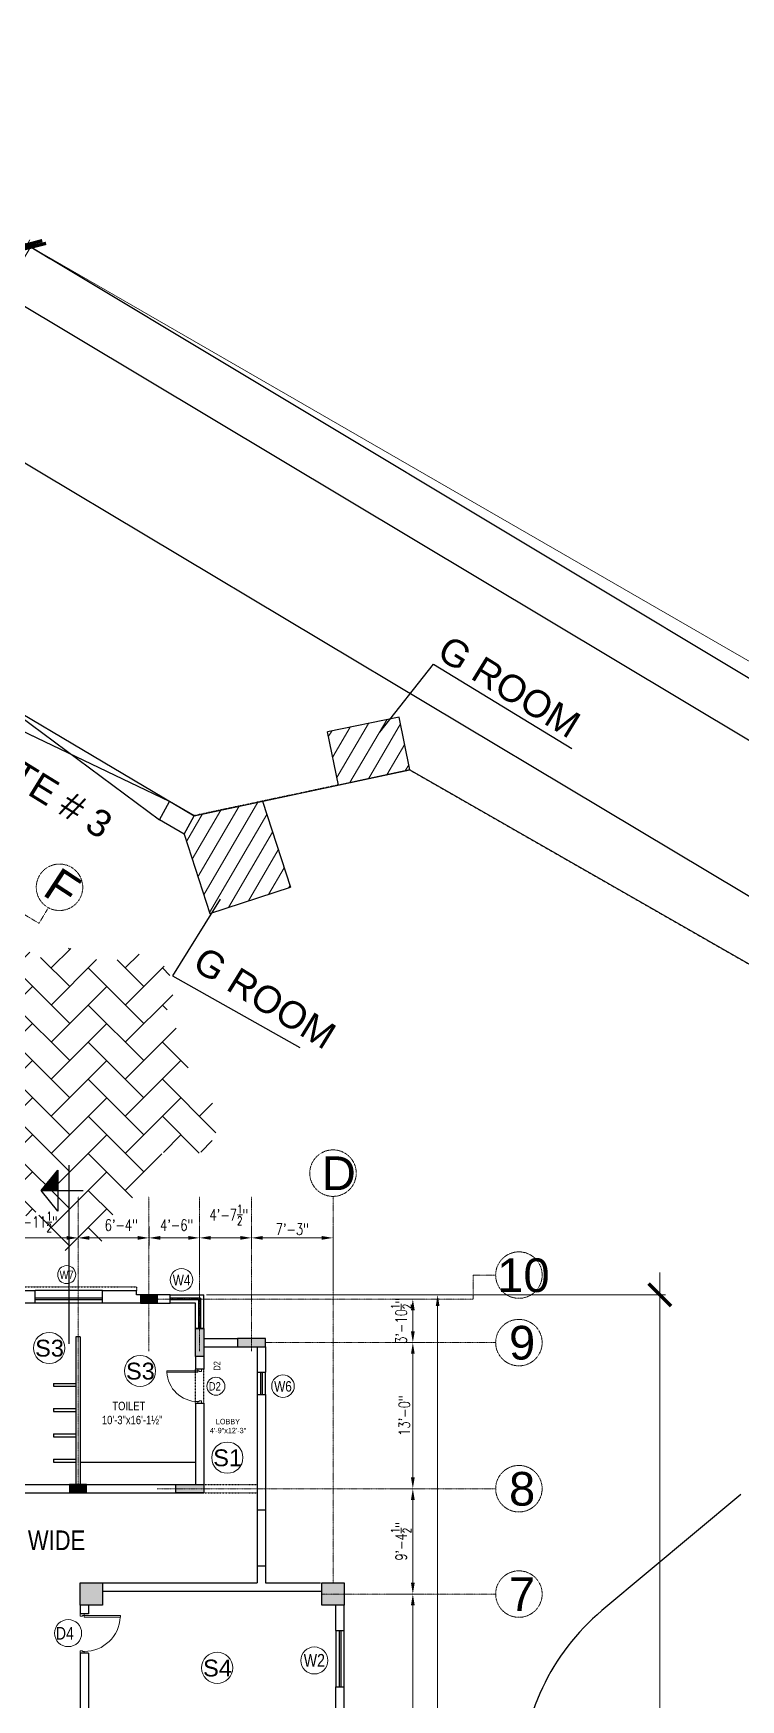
# Model space of a CAD drawing. Header units: inches. Extents: x -110725 to 51121, y 8404 to 44825.
# Drawn here: x 1123 to 1878, y 23291 to 25070 of the extents above; entities that cross this region are included whole.
import ezdxf

# ---------------------------------------------------------------- set-up
doc = ezdxf.new("R2010")
doc.units = ezdxf.units.IN
doc.header["$LTSCALE"] = 0.1
doc.header["$MEASUREMENT"] = 0
doc.linetypes.add('CENTER', pattern=[2, 1.25, -0.25, 0.25, -0.25])
doc.linetypes.add('DASHED', pattern=[0.75, 0.5, -0.25])
doc.layers.get('0').update_dxf_attribs({"color": 1, "lineweight": 0})
doc.layers.get('Defpoints').update_dxf_attribs({"lineweight": 0})
for name, color, linetype in [('boundary', 6, 'Continuous'), ('building', 6, 'Continuous'), ('COL', 6, 'Continuous'), ('Column Hatch', 7, 'Continuous'), ('GF', 1, 'Continuous'), ('GFW', 5, 'Continuous'), ('GREEN BELT', 80, 'Continuous'), ('road', 8, 'Continuous')]:
    doc.layers.add(name, color=color, linetype=linetype)
for name, color, linetype, lineweight in [('dim', 252, 'Continuous', 0), ('DOOR', 32, 'Continuous', 0), ('GRID', 8, 'CENTER', 0), ('HATCH', 5, 'Continuous', 5), ('TEXT', 3, 'Continuous', 0)]:
    doc.layers.add(name, color=color, linetype=linetype, lineweight=lineweight)
doc.styles.add('ATIF', font='arial.ttf')
doc.styles.add('EHSAN', font='arial.ttf', dxfattribs={"height": 54})
doc.styles.add('ROMANS', font='arial.ttf', dxfattribs={"width": 0.8, "height": 15})
doc.styles.get("Standard").update_dxf_attribs({"font": 'arial.ttf'})
doc.styles.add('WORKING', font='romans.shx', dxfattribs={"width": 0.75})
doc.dimstyles.new('1-8', dxfattribs={"dimtxt": 6, "dimasz": 6, "dimexe": 3, "dimexo": 1, "dimgap": 2, "dimtad": 1, "dimdec": 1, "dimzin": 3, "dimdsep": 46, "dimlunit": 4, "dimtxsty": 'WORKING', "dimcen": 2, "dimdle": 3, "dimadec": 0, "dimazin": 0, "dimtfac": 0.75, "dimtdec": 1, "dimtofl": 0, "dimtmove": 1, "dimatfit": 0, "dimfxl": 4, "dimtolj": 1, "dimtzin": 0, "dimlwd": -1, "dimlwe": -1, "dimarcsym": 1})
doc.dimstyles.new('DIM1', dxfattribs={"dimtxt": 54, "dimasz": 6, "dimexe": 6, "dimexo": 3, "dimgap": 1, "dimtad": 0, "dimzin": 0, "dimdsep": 46, "dimlunit": 4, "dimtxsty": 'EHSAN', "dimblk": 'ARCHTICK', "dimcen": 3, "dimdle": 6, "dimclrd": 4, "dimclre": 4, "dimclrt": 6, "dimadec": 0, "dimazin": 0, "dimtfac": 1, "dimtofl": 0, "dimtmove": 1, "dimatfit": 3, "dimldrblk": 'ARCHTICK', "dimfxl": 4, "dimtolj": 1, "dimtzin": 3, "dimlwd": -1, "dimlwe": -1, "dimarcsym": 0})
doc.dimstyles.get("Standard").update_dxf_attribs({"dimtxt": 0.18, "dimasz": 0.18, "dimexe": 0.18, "dimexo": 0.0625, "dimgap": 0.09, "dimtad": 0, "dimtih": 1, "dimtoh": 1, "dimdec": 4, "dimzin": 0, "dimdsep": 46, "dimtxsty": 'Standard', "dimcen": 0.09, "dimadec": 0, "dimazin": 0, "dimtfac": 1, "dimtdec": 4, "dimtofl": 0, "dimtmove": 0, "dimatfit": 3, "dimfxl": 1, "dimtolj": 1, "dimtzin": 0, "dimarcsym": 0})
pattern_1 = [(59.691365, (-276306.23, -301062.324), (-12.8563571, 7.51524793), [])]

# ---------------------------------------------------------------- blocks, each defined once
blk = doc.blocks.new('_ArchTick')
at = {"color": 0, "linetype": 'ByBlock', "const_width": 0.15}
blk.add_lwpolyline([(-0.5, -0.5), (0.5, 0.5)], dxfattribs=at)
blk = doc.blocks.new('*D1986')
at = {"layer": 'Defpoints', "color": 0, "transparency": 16777216}
for p in [(1116, 24844.2), (980.2, 24608.8, 1175.7), (4069.3, 22827, 1175.7)]:
    blk.add_point(p, dxfattribs=at)
at = {"layer": 'dim', "color": 4, "transparency": 16777216}
for p, q in [((1095.2, 24856.2), (2560.8, 24010.9)), ((981.7, 24611.4), (1119, 24849.4)), ((4225.9, 23050.4), (2760.3, 23895.8)), ((4070.8, 22829.6), (4208.1, 23067.6))]:
    blk.add_line(p, q, dxfattribs=at)
at = {"layer": 'dim', "color": 4, "transparency": 16777216, "xscale": 24, "yscale": 24, "zscale": 24}
for p, rotation in [((1116, 24844.2), 150.0229745556265), ((4205.1, 23062.4), 330.0229745556264)]:
    blk.add_blockref('_ArchTick', p, dxfattribs=dict(at, rotation=rotation))
at = {"layer": 'dim', "color": 6, "transparency": 16777216, "insert": (2660.6, 23953.3), "char_height": 54, "attachment_point": 5, "rotation": 330.023, "style": 'EHSAN'}
blk.add_mtext('\\A1;297\'-2"', dxfattribs=at)
blk = doc.blocks.new('*D1987')
at = {"layer": 'Defpoints', "color": 0, "transparency": 16777216}
for p in [(-1848.1, 26623.7), (-1987.9, 26390.9, 1175.7), (980.2, 24608.8, 1175.7)]:
    blk.add_point(p, dxfattribs=at)
at = {"layer": 'dim', "color": 4, "transparency": 16777216}
for p, q in [((-1868.7, 26636.1), (-462.8, 25792)), ((-1986.4, 26393.4), (-1845, 26628.8)), ((1140.6, 24829.3), (-265.3, 25673.4)), ((981.8, 24611.4), (1123.1, 24846.8))]:
    blk.add_line(p, q, dxfattribs=at)
at = {"layer": 'dim', "color": 4, "transparency": 16777216, "xscale": 24, "yscale": 24, "zscale": 24}
for p, rotation in [((-1848.1, 26623.7), 149.019361839217), ((1120, 24841.6), 329.019361839217)]:
    blk.add_blockref('_ArchTick', p, dxfattribs=dict(at, rotation=rotation))
at = {"layer": 'dim', "color": 6, "transparency": 16777216, "insert": (-364.1, 25732.7), "char_height": 54, "attachment_point": 5, "rotation": 329.0194, "style": 'EHSAN'}
blk.add_mtext('\\A1;288\'-6"', dxfattribs=at)
blk = doc.blocks.new('*D2004')
at = {"layer": 'Defpoints', "color": 0, "transparency": 16777216}
for p in [(1304.9, 23723), (1791.8, 23723), (1280.9, 21837.4)]:
    blk.add_point(p, dxfattribs=at)
at = {"layer": 'dim', "color": 4, "transparency": 16777216}
for p, q in [((1791.8, 23747), (1791.8, 22912.1)), ((1307.9, 23723), (1797.8, 23723)), ((1791.8, 21813.4), (1791.8, 22648.3)), ((1283.9, 21837.4), (1797.8, 21837.4))]:
    blk.add_line(p, q, dxfattribs=at)
at = {"layer": 'dim', "color": 4, "transparency": 16777216, "xscale": 24, "yscale": 24, "zscale": 24}
for p, rotation in [((1791.8, 23723), 90), ((1791.8, 21837.4), 270)]:
    blk.add_blockref('_ArchTick', p, dxfattribs=dict(at, rotation=rotation))
at = {"layer": 'dim', "color": 6, "transparency": 16777216, "insert": (1791.8, 22780.2), "char_height": 54, "attachment_point": 5, "rotation": 90, "style": 'EHSAN'}
blk.add_mtext('\\A1;157\'-1{\\H1x;\\S1/2;}"', dxfattribs=at)
blk = doc.blocks.new('*D3076')
at = {"layer": 'Defpoints', "color": 0, "transparency": 16777216}
for p in [(1494.7, 23403.5), (1528.1, 23403.5), (1494.7, 23058.5)]:
    blk.add_point(p, dxfattribs=at)
at = {"layer": 'dim', "color": 0, "transparency": 16777216}
for p, q in [((1506.7, 23403.5), (1540.1, 23403.5)), ((1528.1, 23070.5), (1528.1, 23391.5)), ((1506.7, 23058.5), (1540.1, 23058.5))]:
    blk.add_line(p, q, dxfattribs=at)
for points in [[(1526.1, 23391.5), (1530.1, 23391.5), (1528.1, 23403.5)], [(1526.1, 23070.5), (1530.1, 23070.5), (1528.1, 23058.5)]]:
    blk.add_solid(points, dxfattribs=at)
at = {"layer": 'dim', "color": 0, "transparency": 16777216, "insert": (1519, 23231), "char_height": 12, "attachment_point": 5, "rotation": 90, "style": 'WORKING'}
blk.add_mtext('\\A1;28\'-9"', dxfattribs=at)
blk = doc.blocks.new('*D3077')
at = {"layer": 'Defpoints', "color": 0, "transparency": 16777216}
for p in [(1494.7, 23516), (1528.1, 23516), (1494.7, 23403.5)]:
    blk.add_point(p, dxfattribs=at)
at = {"layer": 'dim', "color": 0, "transparency": 16777216}
for p, q in [((1506.7, 23516), (1540.1, 23516)), ((1528.1, 23415.5), (1528.1, 23504)), ((1506.7, 23403.5), (1540.1, 23403.5))]:
    blk.add_line(p, q, dxfattribs=at)
for points in [[(1526.1, 23504), (1530.1, 23504), (1528.1, 23516)], [(1526.1, 23415.5), (1530.1, 23415.5), (1528.1, 23403.5)]]:
    blk.add_solid(points, dxfattribs=at)
at = {"layer": 'dim', "color": 0, "transparency": 16777216, "insert": (1515.6, 23459.7), "char_height": 12, "attachment_point": 5, "rotation": 90, "style": 'WORKING'}
blk.add_mtext('\\A1;9\'-4{\\H0.75x;\\S1/2;}"', dxfattribs=at)
blk = doc.blocks.new('*D3078')
at = {"layer": 'Defpoints', "color": 0, "transparency": 16777216}
for p in [(1304.9, 23723), (1491.6, 21841.9), (1554.6, 21841.9)]:
    blk.add_point(p, dxfattribs=at)
at = {"layer": 'dim', "color": 0, "transparency": 16777216}
for p, q in [((1316.9, 23723), (1566.6, 23723)), ((1554.6, 23711), (1554.6, 21853.9)), ((1503.6, 21841.9), (1566.6, 21841.9))]:
    blk.add_line(p, q, dxfattribs=at)
for points in [[(1552.6, 23711), (1556.6, 23711), (1554.6, 23723)], [(1552.6, 21853.9), (1556.6, 21853.9), (1554.6, 21841.9)]]:
    blk.add_solid(points, dxfattribs=at)
at = {"layer": 'dim', "color": 0, "transparency": 16777216, "insert": (1545.5, 22782.4), "char_height": 12, "attachment_point": 5, "rotation": 90, "style": 'WORKING'}
blk.add_mtext('\\A1;156\'-9"', dxfattribs=at)
blk = doc.blocks.new('D2')
for p, q in [((-3, 34.9), (-1.5, 34.9)), ((-3, 1.9), (-3, 34.9)), ((-1.5, 34.9), (-1.5, 1.9)), ((-34.5, 1.9), (-36, 1.9)), ((-36, 1.9), (-36, -1.9)), ((-34.5, 0.4), (-34.5, 1.9)), ((-33.8, 0.4), (-34.5, 0.4)), ((-33.8, -1.9), (-33.8, 0.4)), ((-1.5, 1.9), (-3, 1.9)), ((-2.2, 0.4), (-2.2, -1.9)), ((-1.5, 0.4), (-2.2, 0.4)), ((0, 1.9), (-1.5, 1.9)), ((-1.5, 1.9), (-1.5, 0.4)), ((0, -1.9), (0, 1.9)), ((-36, -1.9), (-33.8, -1.9)), ((-2.2, -1.9), (0, -1.9))]:
    blk.add_line(p, q)
blk.add_arc((-1.5, 1.9), 33, 92.6053, 180)
blk = doc.blocks.new('*D3104')
at = {"layer": 'Defpoints', "color": 0, "transparency": 16777216}
for p in [(1494.7, 23672), (1494.7, 23516), (1528.1, 23516)]:
    blk.add_point(p, dxfattribs=at)
at = {"layer": 'dim', "color": 0, "transparency": 16777216}
for p, q in [((1506.7, 23672), (1540.1, 23672)), ((1528.1, 23660), (1528.1, 23528)), ((1506.7, 23516), (1540.1, 23516))]:
    blk.add_line(p, q, dxfattribs=at)
for points in [[(1526.1, 23660), (1530.1, 23660), (1528.1, 23672)], [(1526.1, 23528), (1530.1, 23528), (1528.1, 23516)]]:
    blk.add_solid(points, dxfattribs=at)
at = {"layer": 'dim', "color": 0, "transparency": 16777216, "insert": (1519, 23594), "char_height": 12, "attachment_point": 5, "rotation": 90, "style": 'WORKING'}
blk.add_mtext('\\A1;13\'-0"', dxfattribs=at)
blk = doc.blocks.new('*D3105')
at = {"layer": 'Defpoints', "color": 0, "transparency": 16777216}
for p in [(1494.7, 23718.5), (1528.1, 23718.5), (1494.7, 23672)]:
    blk.add_point(p, dxfattribs=at)
at = {"layer": 'dim', "color": 0, "transparency": 16777216}
for p, q in [((1506.7, 23718.5), (1540.1, 23718.5)), ((1528.1, 23684), (1528.1, 23706.5)), ((1506.7, 23672), (1540.1, 23672))]:
    blk.add_line(p, q, dxfattribs=at)
for points in [[(1526.1, 23706.5), (1530.1, 23706.5), (1528.1, 23718.5)], [(1526.1, 23684), (1530.1, 23684), (1528.1, 23672)]]:
    blk.add_solid(points, dxfattribs=at)
at = {"layer": 'dim', "color": 0, "transparency": 16777216, "insert": (1515.6, 23695.2), "char_height": 12, "attachment_point": 5, "rotation": 90, "style": 'WORKING'}
blk.add_mtext('\\A1;3\'-10{\\H0.75x;\\S1/2;}"', dxfattribs=at)
blk = doc.blocks.new('*D3095')
at = {"layer": 'Defpoints', "color": 0, "transparency": 16777216}
for p in [(1442.9, 23783.8), (1355.9, 23763.5), (1442.9, 23718.5)]:
    blk.add_point(p, dxfattribs=at)
at = {"layer": 'dim', "color": 0, "transparency": 16777216}
for p, q in [((1355.9, 23775.5), (1355.9, 23795.8)), ((1442.9, 23730.5), (1442.9, 23795.8)), ((1367.9, 23783.8), (1430.9, 23783.8))]:
    blk.add_line(p, q, dxfattribs=at)
for points in [[(1367.9, 23785.8), (1367.9, 23781.8), (1355.9, 23783.8)], [(1430.9, 23785.8), (1430.9, 23781.8), (1442.9, 23783.8)]]:
    blk.add_solid(points, dxfattribs=at)
at = {"layer": 'dim', "color": 0, "transparency": 16777216, "insert": (1399.4, 23793), "char_height": 12, "attachment_point": 5, "style": 'WORKING'}
blk.add_mtext('\\A1;7\'-3"', dxfattribs=at)
blk = doc.blocks.new('*D3096')
at = {"layer": 'Defpoints', "color": 0, "transparency": 16777216}
for p in [(1300.4, 23783.8), (1355.9, 23763.5), (1300.4, 23734.8)]:
    blk.add_point(p, dxfattribs=at)
at = {"layer": 'dim', "color": 0, "transparency": 16777216}
for p, q in [((1300.4, 23746.8), (1300.4, 23795.8)), ((1355.9, 23775.5), (1355.9, 23795.8)), ((1343.9, 23783.8), (1312.4, 23783.8))]:
    blk.add_line(p, q, dxfattribs=at)
for points in [[(1312.4, 23785.8), (1312.4, 23781.8), (1300.4, 23783.8)], [(1343.9, 23785.8), (1343.9, 23781.8), (1355.9, 23783.8)]]:
    blk.add_solid(points, dxfattribs=at)
at = {"layer": 'dim', "color": 0, "transparency": 16777216, "insert": (1331.7, 23808.3), "char_height": 12, "attachment_point": 5, "style": 'WORKING'}
blk.add_mtext('\\A1;4\'-7{\\H0.75x;\\S1/2;}"', dxfattribs=at)
blk = doc.blocks.new('*D3097')
at = {"layer": 'Defpoints', "color": 0, "transparency": 16777216}
for p in [(1300.4, 23783.8), (1246.4, 23763.5), (1300.4, 23734.8)]:
    blk.add_point(p, dxfattribs=at)
at = {"layer": 'dim', "color": 0, "transparency": 16777216}
for p, q in [((1246.4, 23775.5), (1246.4, 23795.8)), ((1300.4, 23746.8), (1300.4, 23795.8)), ((1258.4, 23783.8), (1288.4, 23783.8))]:
    blk.add_line(p, q, dxfattribs=at)
for points in [[(1258.4, 23785.8), (1258.4, 23781.8), (1246.4, 23783.8)], [(1288.4, 23785.8), (1288.4, 23781.8), (1300.4, 23783.8)]]:
    blk.add_solid(points, dxfattribs=at)
at = {"layer": 'dim', "color": 0, "transparency": 16777216, "insert": (1275.9, 23797.4), "char_height": 12, "attachment_point": 5, "style": 'WORKING'}
blk.add_mtext('\\A1;4\'-6"', dxfattribs=at)
blk = doc.blocks.new('*D3098')
at = {"layer": 'Defpoints', "color": 0, "transparency": 16777216}
for p in [(1170.6, 23783.8), (1170.6, 23774.4), (1246.4, 23763.5)]:
    blk.add_point(p, dxfattribs=at)
at = {"layer": 'dim', "color": 0, "transparency": 16777216}
for p, q in [((1170.6, 23786.4), (1170.6, 23795.8)), ((1246.4, 23775.5), (1246.4, 23795.8)), ((1234.4, 23783.8), (1182.6, 23783.8))]:
    blk.add_line(p, q, dxfattribs=at)
for points in [[(1182.6, 23785.8), (1182.6, 23781.8), (1170.6, 23783.8)], [(1234.4, 23785.8), (1234.4, 23781.8), (1246.4, 23783.8)]]:
    blk.add_solid(points, dxfattribs=at)
at = {"layer": 'dim', "color": 0, "transparency": 16777216, "insert": (1216.8, 23797.4), "char_height": 12, "attachment_point": 5, "style": 'WORKING'}
blk.add_mtext('\\A1;6\'-4"', dxfattribs=at)
blk = doc.blocks.new('*D3099')
at = {"layer": 'Defpoints', "color": 0, "transparency": 16777216}
for p in [(1170.6, 23783.8), (1170.6, 23774.4), (1075.4, 23760.6)]:
    blk.add_point(p, dxfattribs=at)
at = {"layer": 'dim', "color": 0, "transparency": 16777216}
for p, q in [((1075.4, 23772.6), (1075.4, 23795.8)), ((1170.6, 23786.4), (1170.6, 23795.8)), ((1087.4, 23783.8), (1158.6, 23783.8))]:
    blk.add_line(p, q, dxfattribs=at)
for points in [[(1087.4, 23785.8), (1087.4, 23781.8), (1075.4, 23783.8)], [(1158.6, 23785.8), (1158.6, 23781.8), (1170.6, 23783.8)]]:
    blk.add_solid(points, dxfattribs=at)
at = {"layer": 'dim', "color": 0, "transparency": 16777216, "insert": (1124.4, 23800.7), "char_height": 12, "attachment_point": 5, "style": 'WORKING'}
blk.add_mtext('\\A1;7\'-11{\\H0.75x;\\S1/2;}"', dxfattribs=at)

msp = doc.modelspace()

# ---------------------------------------------------------------- hatches: boundary and pattern name
at = {"layer": 'Column Hatch'}
h = msp.add_hatch(color=256, dxfattribs=at)
h.dxf.hatch_style = 1
h.paths.add_polyline_path([(1255.38145, 23722.95994), (1237.37541, 23722.95994), (1237.37541, 23713.95994), (1255.38145, 23713.95994)])
h = msp.add_hatch(color=256, dxfattribs=at)
h.dxf.hatch_style = 1
h.paths.add_polyline_path([(1295.87541, 23656.9645), (1295.87541, 23686.97054), (1304.87541, 23686.97054), (1304.87541, 23656.9645)])
h = msp.add_hatch(color=256, dxfattribs=at)
h.dxf.hatch_style = 1
h.paths.add_polyline_path([(1370.87541, 23676.46752), (1340.86937, 23676.46752), (1340.86937, 23667.46752), (1370.87541, 23667.46752)])
h = msp.add_hatch(color=256, dxfattribs=at)
h.dxf.hatch_style = 1
h.paths.add_polyline_path([(1179.62843, 23520.4645), (1161.62239, 23520.4645), (1161.62239, 23511.4645), (1179.62843, 23511.4645)])
h = msp.add_hatch(color=256, dxfattribs=at)
h.dxf.hatch_style = 1
h.paths.add_polyline_path([(1179.62843, 23520.4645), (1161.62239, 23520.4645), (1161.62239, 23511.4645), (1179.62843, 23511.4645)])
h = msp.add_hatch(color=256, dxfattribs=at)
h.dxf.hatch_style = 1
h.paths.add_polyline_path([(1274.86937, 23520.4645), (1304.87541, 23520.4645), (1304.87541, 23511.4645), (1274.86937, 23511.4645)])
h = msp.add_hatch(color=256, dxfattribs=at)
h.dxf.hatch_style = 1
h.paths.add_polyline_path([(1274.86937, 23520.4645), (1304.87541, 23520.4645), (1304.87541, 23511.4645), (1274.86937, 23511.4645)])
h = msp.add_hatch(color=256, dxfattribs=at)
h.dxf.hatch_style = 1
h.paths.add_polyline_path([(1196.87541, 23415.4645), (1172.87541, 23415.4645), (1172.87541, 23391.4645), (1196.87541, 23391.4645)])
h = msp.add_hatch(color=256, dxfattribs=at)
h.dxf.hatch_style = 1
h.paths.add_polyline_path([(1454.87541, 23415.4645), (1430.87541, 23415.4645), (1430.87541, 23391.4645), (1454.87541, 23391.4645)])
at = {"layer": 'GF'}
msp.add_hatch(color=252, dxfattribs=at).paths.add_polyline_path([(1148.90192, 23834.21323), (1131.15377, 23834.21323), (1148.90192, 23855.9594)])
at = {"layer": 'HATCH', "linetype": 'Continuous'}
h = msp.add_hatch(dxfattribs=at)
h.set_pattern_fill('ANSI31', color=256, scale=119.134175, angle=14.69136504, style=0)
h.set_pattern_definition(pattern_1)
h.paths.add_polyline_path([(1513.60013, 24339.74372), (1437.14599, 24324.13246), (1448.57379, 24267.25104), (1524.90631, 24283.46768)])
h = msp.add_hatch(dxfattribs=at)
h.set_pattern_fill('ANSI31', color=256, scale=119.134175, angle=14.69136504, style=0)
h.set_pattern_definition(pattern_1)
h.paths.add_polyline_path([(1367.53564, 24250.03469), (1294.61423, 24234.54273), (1283.77244, 24214.82716), (1311.26728, 24130.15791), (1397.38255, 24158.12232)])
at = {"layer": 'HATCH'}
h = msp.add_hatch(dxfattribs=at)
h.set_pattern_fill('AR-HBONE', color=251, scale=7)
h.set_pattern_definition([(45, (38047.174, 2926.683), (3e-15, 39.59798), [84, -28]), (135, (38066.973, 2946.482), (3e-15, 39.59798), [84, -28])])
edge = h.paths.add_edge_path()
edge.add_arc((1243.08525, 23974.72519), 46.23757, 321.43452144, 431.43452134)
edge.add_arc((1233.50438, 24048.38576), 38.47577, 309.17031682, 509.43681154)
edge.add_arc((1159.23953, 24046.83481), 46.23757, 27.17260702, 137.17260692)
edge.add_arc((1089.61495, 24065.22809), 38.01942, 20.0565317, 210.02676781)
edge.add_arc((1059.04597, 24000.02508), 46.23757, 92.91069259, 202.91069249)
edge.add_arc((1043.48971, 23944.5138), 46.23757, 125.77973538, 235.77973528)
edge.add_arc((1060.55092, 23889.44644), 46.23757, 158.64877817, 268.64877807)
edge.add_arc((1104.76705, 23852.45411), 46.23757, 191.51782095, 301.51782086)
edge.add_arc((1168.11996, 23808.24717), 39.47334, 173.02945644, 385.74427095)
edge.add_arc((1213.87511, 23870.49113), 46.23757, 257.25590653, 367.25590643)
edge.add_arc((1281.41457, 23907.77403), 38.18832, 235.42339105, 453.26703682)

# ---------------------------------------------------------------- linework, layer by layer
at = {"layer": 'boundary', "linetype": 'CENTER', "elevation": -26.09038}
for points in [[(1524.90631, 24283.46768), (4068.89327, 22827.19774)], [(1448.57379, 24267.25104), (1294.61423, 24234.54273)]]:
    msp.add_lwpolyline(points, dxfattribs=at)
at = {"layer": 'building', "linetype": 'Continuous'}
for points, elevation in [([(-5750.4399, 20787.09078), (-3585.63687, 24214.83069), (-3398.37467, 24266.09692), (-3277.29509, 24450.76329), (-3314.05013, 24650.22286), (-2296.1917, 26306.46684), (-1987.91212, 26390.86365), (980.22114, 24608.79412), (1016.4168, 24483.42297), (980.1166, 24420.82334), (1294.61423, 24234.54273), (1524.90631, 24283.46768), (4069.27015, 22826.982)], 1.07221), ([(1070.40151, 24369.12019), (1257.59088, 24230.13172)], 5.71844), ([(1268.43268, 24249.84729), (1059.55972, 24349.40462)], 3.33576), ([(1524.90631, 24283.46768), (1513.60013, 24339.74372), (1437.14599, 24324.13246)], 1.07221), ([(1448.57379, 24267.25104), (1437.14599, 24324.13246)], 1.07221), ([(1524.90631, 24283.46768), (1448.56509, 24267.29438)], 1.07221), ([(1257.59088, 24230.13172), (1268.43268, 24249.84729)], 5.59931), ([(1283.77244, 24214.82716), (1294.61423, 24234.54273), (1268.43268, 24249.84729)], 3.33576), ([(1367.53564, 24250.03469), (1397.38255, 24158.12232)], 3.33576), ([(1283.77244, 24214.82716), (1257.59088, 24230.13172)], 5.59931), ([(1283.77244, 24214.82716), (1311.26728, 24130.15791)], 3.33576), ([(1311.26728, 24130.15791), (1397.38255, 24158.12232)], 3.09749)]:
    msp.add_lwpolyline(points, dxfattribs=dict(at, elevation=elevation))
at = {"layer": 'COL', "linetype": 'Continuous'}
for points in [[(1255.38145, 23722.95994), (1237.37541, 23722.95994), (1237.37541, 23713.95994), (1255.38145, 23713.95994)], [(1295.87541, 23656.9645), (1295.87541, 23686.97054), (1304.87541, 23686.97054), (1304.87541, 23656.9645)], [(1370.87541, 23676.46752), (1340.86937, 23676.46752), (1340.86937, 23667.46752), (1370.87541, 23667.46752)], [(1179.62843, 23520.4645), (1161.62239, 23520.4645), (1161.62239, 23511.4645), (1179.62843, 23511.4645)], [(1179.62843, 23520.4645), (1161.62239, 23520.4645), (1161.62239, 23511.4645), (1179.62843, 23511.4645)], [(1274.86937, 23520.4645), (1304.87541, 23520.4645), (1304.87541, 23511.4645), (1274.86937, 23511.4645)], [(1274.86937, 23520.4645), (1304.87541, 23520.4645), (1304.87541, 23511.4645), (1274.86937, 23511.4645)], [(1274.86937, 23520.4645), (1304.87541, 23520.4645), (1304.87541, 23511.4645), (1274.86937, 23511.4645)], [(1274.86937, 23520.4645), (1304.87541, 23520.4645), (1304.87541, 23511.4645), (1274.86937, 23511.4645)]]:
    msp.add_lwpolyline(points, close=True, dxfattribs=at)
at = {"layer": 'COL'}
for points in [[(1172.87541, 23415.4645), (1196.87541, 23415.4645), (1196.87541, 23391.4645), (1172.87541, 23391.4645)], [(1430.87541, 23415.4645), (1454.87541, 23415.4645), (1454.87541, 23391.4645), (1430.87541, 23391.4645)]]:
    msp.add_lwpolyline(points, close=True, dxfattribs=at)
at = {"layer": 'GF'}
for p, q in [((1160.87541, 23861.39594), (1160.87541, 23670.53306)), ((1131.15377, 23834.21323), (1176.1491, 23834.21323)), ((1088.87541, 23727.45994), (1124.87541, 23727.45994)), ((1124.87541, 23713.95994), (1124.87541, 23727.45994)), ((1196.87541, 23727.45994), (1232.87541, 23727.45994)), ((1196.87541, 23713.95994), (1196.87541, 23727.45994)), ((1232.87541, 23722.95994), (1232.87541, 23727.45994)), ((1237.37541, 23722.95994), (1232.87541, 23722.95994)), ((1268.87541, 23722.9645), (1255.38145, 23722.95994)), ((1268.87541, 23713.9645), (1268.87541, 23722.9645)), ((1124.87541, 23713.95994), (1093.37541, 23713.95994)), ((1237.37541, 23713.95994), (1196.87541, 23713.95994)), ((1255.38145, 23713.95994), (1268.87541, 23713.95994)), ((1304.87541, 23686.95994), (1295.87541, 23686.95994)), ((1304.87541, 23686.95994), (1295.87541, 23686.95994)), ((1172.87541, 23677.9645), (1168.37541, 23677.9645)), ((1168.37541, 23677.9645), (1168.37541, 23520.4645)), ((1172.87541, 23677.9645), (1172.87541, 23520.4645)), ((1304.87541, 23676.46752), (1340.86937, 23676.46752)), ((1304.87541, 23667.46752), (1340.86937, 23667.46752)), ((1361.87541, 23667.46752), (1361.87541, 23640.46752)), ((1370.87541, 23667.46752), (1370.87541, 23640.46752)), ((1295.87541, 23656.9645), (1295.87541, 23643.4645)), ((1304.87541, 23656.9645), (1304.87541, 23643.4645)), ((1304.87541, 23656.9645), (1304.87541, 23643.4645)), ((1304.87541, 23643.4645), (1295.87541, 23643.4645)), ((1361.87541, 23640.46752), (1370.87541, 23640.46752)), ((1361.87541, 23616.46752), (1361.87541, 23493.4645)), ((1361.87541, 23616.46752), (1370.87541, 23616.46752)), ((1370.87541, 23616.46752), (1370.87541, 23493.4645)), ((1295.87541, 23607.4645), (1304.87541, 23607.4645)), ((1295.87541, 23607.4645), (1295.87541, 23520.4645)), ((1304.87541, 23607.4645), (1304.87541, 23511.4645)), ((1304.87541, 23607.4645), (1304.87541, 23511.4645)), ((1016.87541, 23511.4645), (1304.87541, 23511.4645)), ((1093.37541, 23520.4645), (1168.37541, 23520.4645)), ((1172.87541, 23520.4645), (1295.87541, 23520.4645)), ((1361.87541, 23493.4645), (1370.87541, 23493.4645)), ((1361.87541, 23433.4645), (1370.87541, 23433.4645)), ((1361.87541, 23433.4645), (1361.87541, 23415.4645)), ((1370.87541, 23433.4645), (1370.87541, 23415.4645)), ((1196.87541, 23415.4645), (1361.87541, 23415.4645)), ((1370.87541, 23415.4645), (1429.37541, 23415.4645)), ((1196.87541, 23406.4645), (1430.87541, 23406.4645)), ((1172.87541, 23391.4645), (1172.87541, 23382.4645)), ((1181.87541, 23382.4645), (1172.87541, 23382.4645)), ((1181.87541, 23391.4645), (1181.87541, 23382.4645)), ((1445.87541, 23364.4645), (1445.87541, 23391.4645)), ((1454.87541, 23364.4645), (1454.87541, 23391.4645)), ((1445.87541, 23364.4645), (1454.87541, 23364.4645)), ((1172.87541, 23340.4645), (1172.87541, 23121.4645)), ((1181.87541, 23340.4645), (1172.87541, 23340.4645)), ((1181.87541, 23340.4645), (1181.87541, 23121.4645)), ((1445.87541, 23260.9645), (1445.87541, 23304.4645)), ((1445.87541, 23304.4645), (1454.87541, 23304.4645)), ((1454.87541, 23260.9645), (1454.87541, 23304.4645))]:
    msp.add_line(p, q, dxfattribs=at)
at = {"layer": 'GF', "linetype": 'DASHED'}
for p, q in [((1088.8751, 23731.46393), (1232.87472, 23731.47671)), ((1232.87472, 23731.47671), (1232.87506, 23727.48036))]:
    msp.add_line(p, q, dxfattribs=at)
at = {"layer": 'GF'}
msp.add_lwpolyline([(1131.15377, 23834.21323), (1148.90192, 23855.9594), (1148.90192, 23812.46706)], close=True, dxfattribs=at)
at = {"layer": 'GFW'}
for p, q in [((1196.87541, 23727.45994), (1124.87541, 23727.45994)), ((1196.87541, 23719.4645), (1124.87541, 23719.4645)), ((1196.87541, 23717.4645), (1124.87541, 23717.4645)), ((1268.87541, 23722.9645), (1304.87541, 23722.9645)), ((1301.37541, 23719.4645), (1268.87541, 23719.4645)), ((1299.37541, 23717.4645), (1268.87541, 23717.4645)), ((1299.37541, 23717.4645), (1299.37541, 23686.9645)), ((1301.37541, 23719.4645), (1301.37541, 23686.9645)), ((1304.87541, 23686.9645), (1304.87541, 23722.9645)), ((1196.87541, 23713.9645), (1124.87541, 23713.9645)), ((1295.87541, 23713.9645), (1268.87541, 23713.9645)), ((1295.87541, 23686.9645), (1295.87541, 23713.9645)), ((1144.37541, 23628.4645), (1168.37541, 23628.4645)), ((1144.37541, 23628.4645), (1144.37541, 23625.4645)), ((1361.87541, 23640.46752), (1361.87541, 23616.46752)), ((1365.37541, 23640.46752), (1365.37541, 23616.46752)), ((1367.37541, 23640.46752), (1367.37541, 23616.46752)), ((1370.87541, 23616.46752), (1370.87541, 23640.46752)), ((1144.37541, 23625.4645), (1168.37541, 23625.4645)), ((1144.37541, 23601.4645), (1168.37541, 23601.4645)), ((1144.37541, 23601.4645), (1144.37541, 23598.4645)), ((1144.37541, 23598.4645), (1168.37541, 23598.4645)), ((1144.37541, 23574.4645), (1168.37541, 23574.4645)), ((1144.37541, 23574.4645), (1144.37541, 23571.4645)), ((1144.37541, 23571.4645), (1168.37541, 23571.4645)), ((1144.37541, 23547.4645), (1168.37541, 23547.4645)), ((1144.37541, 23547.4645), (1144.37541, 23544.4645)), ((1144.37541, 23544.4645), (1168.37541, 23544.4645)), ((1172.87541, 23544.4645), (1295.87541, 23544.4645)), ((1445.87541, 23364.4645), (1445.87541, 23304.4645)), ((1449.37541, 23364.4645), (1449.37541, 23304.4645)), ((1451.37541, 23364.4645), (1451.37541, 23304.4645)), ((1454.87541, 23304.4645), (1454.87541, 23364.4645))]:
    msp.add_line(p, q, dxfattribs=at)
at = {"layer": 'GFW', "linetype": 'DASHED'}
for p, q in [((1295.87541, 23607.4645), (1295.87541, 23643.4645)), ((1304.87541, 23607.4645), (1304.87541, 23643.4645)), ((1304.87541, 23520.4645), (1361.87541, 23520.4645)), ((1304.87541, 23511.4645), (1361.87541, 23511.4645))]:
    msp.add_line(p, q, dxfattribs=at)
at = {"layer": 'GFW', "color": 2}
for p, q in [((1361.87541, 23493.4645), (1361.87541, 23433.4645)), ((1370.87541, 23493.4645), (1370.87541, 23433.4645))]:
    msp.add_line(p, q, dxfattribs=at)
at = {"layer": 'GREEN BELT', "linetype": 'Continuous'}
msp.add_line((1878.16956, 23509.86648), (1729.86944, 23385.78885), dxfattribs=at)
msp.add_arc((1883.87541, 23201.71777), 240, 129.91806794, 180, dxfattribs=at)
at = {"layer": 'GRID'}
for p, q in [((1128.94569, 24119.662), (1099.89787, 24137.06012)), ((1138.93642, 24136.34248), (1128.94569, 24119.662)), ((1170.62541, 23511.4645), (1170.62541, 23828.10564)), ((1246.37843, 23662.96906), (1246.37843, 23828.10564)), ((1300.37541, 23662.96906), (1300.37541, 23828.10564)), ((1355.87239, 23662.96906), (1355.87239, 23828.10564)), ((1442.87541, 23415.4645), (1442.87541, 23828.10564)), ((1592.5457, 23744.05899), (1592.5457, 23718.45994)), ((1616.5457, 23744.05899), (1592.5457, 23744.05899)), ((1255.38145, 23718.45994), (1592.5457, 23718.45994)), ((1370.87541, 23671.96752), (1616.5457, 23671.96752)), ((1255.02118, 23515.9645), (1616.5457, 23515.9645)), ((1430.87541, 23403.4645), (1616.5457, 23403.4645))]:
    msp.add_line(p, q, dxfattribs=at)
for centre in [(1150.82645, 24158.11886), (1442.87541, 23852.91659), (1641.35665, 23744.05899), (1641.35665, 23671.96752), (1641.35665, 23515.9645), (1641.35665, 23403.4645)]:
    msp.add_circle(centre, 24.81095, dxfattribs=at)
at = {"layer": 'road', "linetype": 'Continuous'}
for points, elevation in [([(9047.2707, 20083.63124), (8821.63366, 20218.94372), (-2747.1018, 27162.757)], 4.40796), ([(-2778.14453, 27109.72141), (8993.77831, 20058.33929)], 1.42961), ([(-2210.4013, 26513.70008), (-2128.10231, 26528.62687), (-1973.06227, 26477.02846), (-1771.00569, 26336.76517), (7378.72232, 20864.22481), (7990.44622, 20463.11896)], 3.21662)]:
    msp.add_lwpolyline(points, dxfattribs=dict(at, elevation=elevation))
at = {"layer": 'TEXT', "linetype": 'Continuous'}
for centre, radius in [((1158.48562, 23744.5436), 9.61771), ((1281.18048, 23738.90325), 12.02213), ((1317.77541, 23625.43227), 9.61771), ((1389.44375, 23625.38438), 12.02213), ((1160.03911, 23361.76054), 14.42656), ((1422.92985, 23332.55334), 14.42656)]:
    msp.add_circle(centre, radius, dxfattribs=at)
at = {"layer": 'TEXT'}
for centre in [(1139.82388, 23666.19839), (1236.84103, 23641.69469), (1330.02241, 23549.12142), (1319.16591, 23324.63466)]:
    msp.add_circle(centre, 16.6286, dxfattribs=at)

# ---------------------------------------------------------------- block references
at = {"layer": 'DOOR', "rotation": 90.00000000047643}
msp.add_blockref('D2', (1300.37541, 23643.4645), dxfattribs=at)
at = {"layer": 'DOOR', "xscale": -1.166666666666262, "yscale": 1.166666666666262, "zscale": 1.166666666666262, "rotation": 269.9999999995236}
msp.add_blockref('D2', (1175.06291, 23382.4645), dxfattribs=at)

# ---------------------------------------------------------------- texts
at = {"layer": 'TEXT', "color": 7, "linetype": 'Continuous', "lineweight": 25}
for s, p in [('G ROOM', (1552.2576, 24404.00598)), ('GATE # 3 ', (1044.89323, 24301.34374)), ('G ROOM', (1291.13541, 24071.80768))]:
    msp.add_text(s, height=28.787522, rotation=328.3723565, dxfattribs=at).set_placement(p)
at = {"layer": 'TEXT', "linetype": 'Continuous', "style": 'ROMANS', "width": 0.8}
for s, height, p in [('W7', 9, (1150.94126, 23739.91751)), ('W4', 11.25, (1271.75003, 23733.12064)), ('D2', 9, (1310.23106, 23620.80618)), ('W6', 11.25, (1380.01331, 23619.60177)), ('D4', 13.5, (1146.8768, 23354.8214)), ('W2', 13.5, (1411.61331, 23325.99247))]:
    msp.add_text(s, height=height, dxfattribs=at).set_placement(p)
msp.add_text('D2', height=7.2, rotation=90, dxfattribs=at).set_placement((1322.56888, 23641.89387))
at = {"layer": 'TEXT', "insert": (1150.95322, 24180.86756), "char_height": 36, "attachment_point": 1, "rotation": 326.79599905, "style": 'ATIF'}
msp.add_mtext_dynamic_manual_height_columns('F', width=30.9854961, gutter_width=15, heights=[0], dxfattribs=at)
at = {"layer": 'TEXT', "attachment_point": 1}
for s, width, gutter_width, insert, char_height, style in [('D', 30.9854961, 15, (1430.93826, 23870.80776), 36, 'ATIF'), ('10', 30.9854961, 15, (1618.26965, 23761.95016), 36, 'ATIF'), ('9', 30.9854961, 15, (1630.79864, 23689.85869), 36, 'ATIF'), ('S3', 29.5717298, 15, (1124.8006, 23675.04993), 18, 'ATIF'), ('S3', 29.5717298, 15, (1221.81774, 23650.54623), 18, 'ATIF'), ('{\\fArial CYR|b0|i0|c0|p34;    TOILET\\fArial CYR|b0|i0|c204|p34;\\P\\fArial CYR|b0|i0|c0|p34;10\\fArial CYR|b0|i0|c204|p34;\'-\\fArial CYR|b0|i0|c0|p34;3\\fArial CYR|b0|i0|c204|p34;"\\fArial CYR|b0|i0|c0|p34;x16\\fArial CYR|b0|i0|c204|p34;\'-\\fArial CYR|b0|i0|c0|p34;1½\\fArial CYR|b0|i0|c204|p34;"}', 1135.5, 30, (1196.07758, 23608.81714), 9, 'ROMANS'), ('{\\fArial CYR|b0|i0|c0|p34;   LOBBY\\P4\\fArial CYR|b0|i0|c204|p34;\'-\\fArial CYR|b0|i0|c0|p34;9\\fArial CYR|b0|i0|c204|p34;"\\fArial CYR|b0|i0|c0|p34;x12\\fArial CYR|b0|i0|c204|p34;\'-\\fArial CYR|b0|i0|c0|p34;3\\fArial CYR|b0|i0|c204|p34;"}', 1135.5, 30, (1311.38427, 23590.55713), 5.76, 'ROMANS'), ('S1', 29.5717298, 15, (1314.99912, 23557.97296), 18, 'ATIF'), ('8', 30.9854961, 15, (1630.79864, 23533.85567), 36, 'ATIF'), ('{\\fArial CYR|b0|i0|c204|p34;CORRIDOR\\fArial CYR|b0|i0|c0|p34;  8\'-0" WIDE}', 1135.5, 30, (923.00262, 23471.39422), 21, 'ROMANS'), ('7', 30.9854961, 15, (1630.79864, 23421.35567), 36, 'ATIF'), ('S4', 29.5717298, 15, (1304.14262, 23333.4862), 18, 'ATIF')]:
    msp.add_mtext_dynamic_manual_height_columns(s, width=width, gutter_width=gutter_width, heights=[0], dxfattribs=dict(at, insert=insert, char_height=char_height, style=style))

# ---------------------------------------------------------------- dimensions: what is measured, and where the dimension line sits
at = {"layer": 'dim'}
for base, p1, p2, angle, dimstyle, override, picture, middle, dimtype in [((-1848.11879, 26623.69701, -1174.66297), (980.22114, 24608.79412, 1.07221), (-1987.91212, 26390.86365, 1.07221), 149.01936184, 'DIM1', {"dimtxt": 36, "dimasz": 24, "dimdle": 24}, '*D1987', (-364.05216, 25732.66224, -1174.66297), 161), ((1116.0318, 24844.24306, -1174.66297), (4069.27015, 22826.982, 1.07221), (980.22114, 24608.79412, 1.07221), 150.02297456, 'DIM1', {"dimtxt": 36, "dimasz": 24, "dimdle": 24}, '*D1986', (2660.5563, 23953.33699, -1174.66297), 161), ((1300.37541, 23783.83598), (1355.87239, 23763.45433), (1300.37541, 23734.75357), 180, '1-8', {"dimtxt": 12, "dimasz": 12, "dimexe": 12, "dimexo": 12, "dimtmove": 1, "dimfxl": 4}, '*D3096', (1331.7239, 23795.83598), 160), ((1170.62541, 23783.83598), (1246.37843, 23763.45433), (1170.62541, 23774.44586), 180, '1-8', {"dimtxt": 12, "dimasz": 12, "dimexe": 12, "dimexo": 12, "dimtmove": 1, "dimfxl": 4}, '*D3098', (1216.84914, 23788.2108), 160), ((1528.13948, 23718.45994), (1494.70084, 23671.96752), (1494.70084, 23718.45994), 90, '1-8', {"dimtxt": 12, "dimasz": 12, "dimexe": 12, "dimexo": 12, "dimtmove": 1, "dimfxl": 4}, '*D3105', (1528.13948, 23695.21373), 160)]:
    dim = msp.add_linear_dim(base=base, p1=p1, p2=p2, angle=angle, dimstyle=dimstyle, override=override, dxfattribs=at)
    dim.commit()
    dim.dimension.update_dxf_attribs({"geometry": picture, "text_midpoint": middle, "dimtype": dimtype})
for base, p1, p2, picture, middle in [((1170.62541, 23783.83598), (1075.37239, 23760.62494), (1170.62541, 23774.44586), '*D3099', (1124.40168, 23788.2108)), ((1300.37541, 23783.83598), (1246.37843, 23763.45433), (1300.37541, 23734.75357), '*D3097', (1275.90772, 23788.2108))]:
    dim = msp.add_linear_dim(base=base, p1=p1, p2=p2, dimstyle='1-8', override={"dimtxt": 12, "dimasz": 12, "dimexe": 12, "dimexo": 12, "dimtmove": 1, "dimfxl": 4}, dxfattribs=at)
    dim.commit()
    dim.dimension.update_dxf_attribs({"geometry": picture, "text_midpoint": middle, "dimtype": 160})
dim = msp.add_linear_dim(base=(1442.87541, 23783.83598), p1=(1355.87239, 23763.45433), p2=(1442.87541, 23718.45994), dimstyle='1-8', override={"dimtxt": 12, "dimasz": 12, "dimexe": 12, "dimexo": 12, "dimtmove": 1, "dimfxl": 4}, dxfattribs=at)
dim.commit()
dim.dimension.update_dxf_attribs({"geometry": '*D3095', "text_midpoint": (1399.3739, 23792.97884)})
for base, p1, p2, angle, dimstyle, override, picture, middle in [((1791.78652, 23722.9645, 27.16259), (1280.87541, 21837.41693, 27.16259), (1304.87541, 23722.9645, 27.16259), 90, 'DIM1', {"dimtxt": 36, "dimasz": 24, "dimdle": 24}, '*D2004', (1791.78652, 22780.19071, 27.16259)), ((1554.61338, 21841.91693), (1304.87541, 23722.9645), (1491.6044, 21841.91693), 90, '1-8', {"dimtxt": 12, "dimasz": 12, "dimexe": 12, "dimexo": 12, "dimtmove": 1, "dimfxl": 4}, '*D3078', (1545.47053, 22782.44071)), ((1528.13948, 23515.9645), (1494.70084, 23671.96752), (1494.70084, 23515.9645), 270, '1-8', {"dimtxt": 12, "dimasz": 12, "dimexe": 12, "dimexo": 12, "dimtmove": 1, "dimfxl": 4}, '*D3104', (1518.99662, 23593.96601)), ((1528.13948, 23515.9645), (1494.70084, 23403.4645), (1494.70084, 23515.9645), 90, '1-8', {"dimtxt": 12, "dimasz": 12, "dimexe": 12, "dimexo": 12, "dimtmove": 1, "dimfxl": 4}, '*D3077', (1515.63948, 23459.7145)), ((1528.13948, 23403.4645), (1494.70084, 23058.4645), (1494.70084, 23403.4645), 90, '1-8', {"dimtxt": 12, "dimasz": 12, "dimexe": 12, "dimexo": 12, "dimtmove": 1, "dimfxl": 4}, '*D3076', (1518.99662, 23230.9645))]:
    dim = msp.add_linear_dim(base=base, p1=p1, p2=p2, angle=angle, dimstyle=dimstyle, override=override, dxfattribs=at)
    dim.commit()
    dim.dimension.update_dxf_attribs({"geometry": picture, "text_midpoint": middle})

# ---------------------------------------------------------------- leaders
at = {"layer": 'TEXT', "linetype": 'Continuous'}
for points in [[(1492.89814, 24323.94236, -1174.66297), (1550.26177, 24396.44805, -1174.66297), (1697.86791, 24306.34526, -1174.66297)], [(1322.41473, 24145.38453, -1174.66297), (1271.46506, 24063.52632, -1174.66297), (1407.5147, 23987.23711, -1174.66297)]]:
    msp.add_leader(points, dimstyle='Standard', override={"dimasz": 2, "dimgap": 0.09, "dimtad": 0}, dxfattribs=at)

doc.saveas('drawing.dxf')
